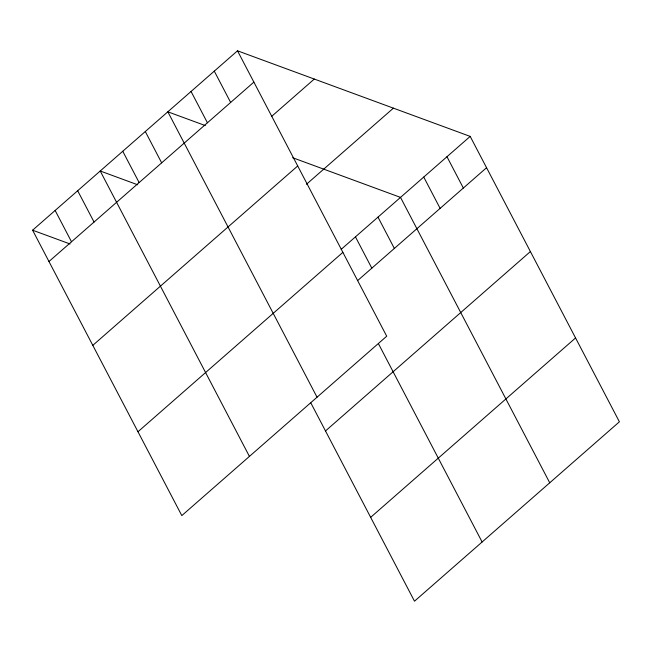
<?xml version="1.0" encoding="UTF-8"?>
<svg xmlns="http://www.w3.org/2000/svg" width="652" height="652" viewBox="0 0 652 652"><rect width="100%" height="100%" fill="white"/><g stroke="black" fill="none" stroke-linecap="round" stroke-linejoin="round"><path stroke-width="0.98" d="M237.507 50.807L386.709 336.212L181.81 515.602L32.6 230.197L237.507 50.807L470.19 136.398L619.4 421.803L414.493 601.193L310.882 403.001M48.973 261.509L253.872 82.119M271.591 116.431L314.288 79.047M92.804 345.356L297.711 165.967M306.456 184.271L393.409 108.15M341.175 249.357L470.19 136.398M137.971 431.754L342.87 252.357M357.54 280.67L486.563 167.711M325.495 430.956L530.402 251.558M370.662 517.346L575.561 337.956M205.315 125.583L167.833 111.802L317.043 397.207M292.658 157.711L400.524 197.393L549.734 482.798M137.694 184.785L100.221 170.995L249.423 456.4M32.6 230.197L70.082 243.987M446.97 156.733L463.344 188.045M423.751 177.059L440.116 208.371M377.989 217.124L394.354 248.436M355.446 236.855L371.819 268.168M378.502 343.808L482.113 541.999M214.28 71.133L230.653 102.445M191.06 91.467L207.426 122.78M145.298 131.533L161.663 162.845M122.755 151.264L139.129 182.576M77.678 190.734L94.051 222.047M55.143 210.466L71.508 241.778"/></g></svg>
